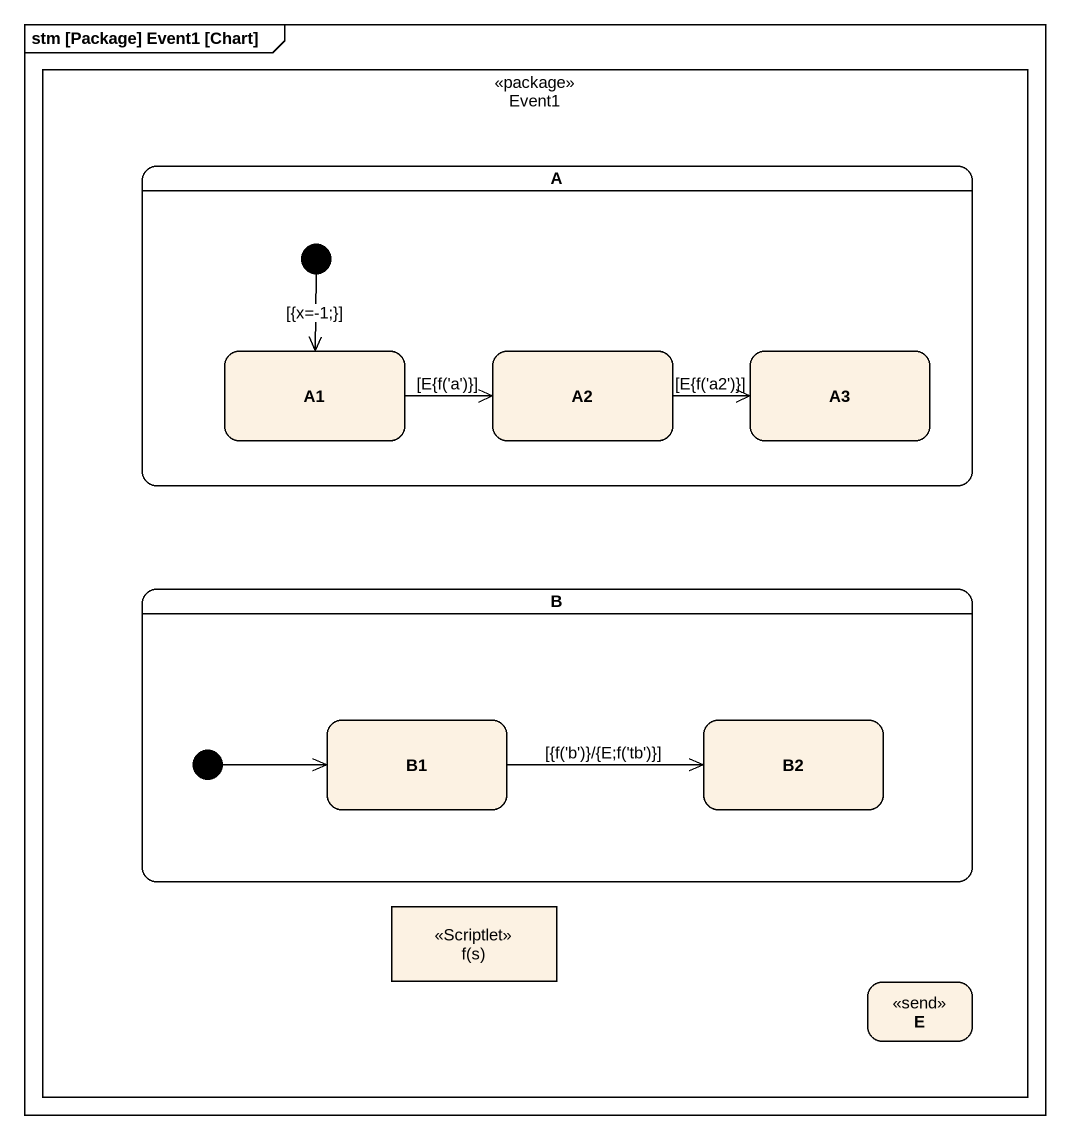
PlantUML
@startuml
mainframe stm [Package] Event1 [Chart]
hide empty description
state Event1 <<package>> {
  state A {
    state A1
    state A2
    state A3
    [*] --> A1 : [{x=-1;}]
  }
  state B {
    state B1
    state B2
    [*] -right-> B1
  }
  state "f(s)" as f_s <<Scriptlet>>
  state E <<send>>
}
A1 -right-> A2 : [E{f('a')}]
A2 -right-> A3 : [E{f('a2')}]
B1 -right-> B2 : [{f('b')}/{E;f('tb')}]
@enduml
